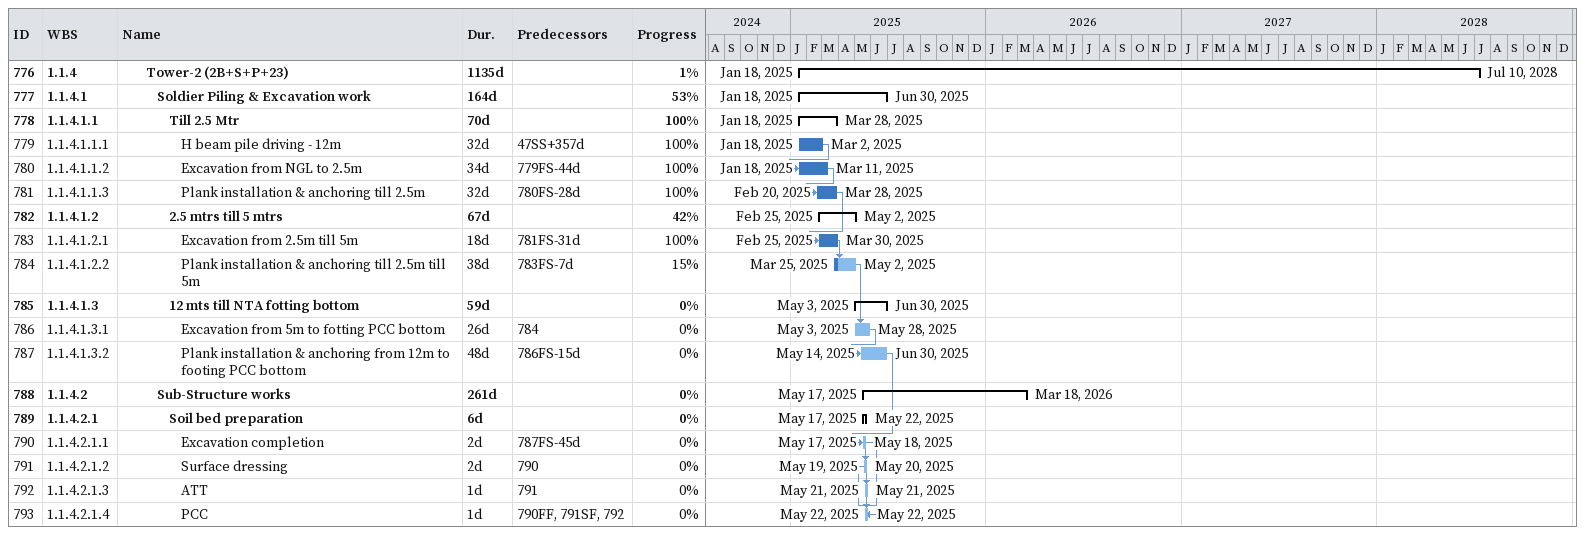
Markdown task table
| ID | WBS | Task | Duration | Start | Finish | Predecessors | % complete |
|---|---|---|---|---|---|---|---|
| 776 | 1.1.4 | **Tower-2 (2B+S+P+23)** | 1135d | 2025-01-18 | 2028-07-10 |  | 1 |
| 777 | 1.1.4.1 | **Soldier Piling & Excavation work** | 164d | 2025-01-18 | 2025-06-30 |  | 53 |
| 778 | 1.1.4.1.1 | **Till 2.5 Mtr** | 70d | 2025-01-18 | 2025-03-28 |  | 100 |
| 779 | 1.1.4.1.1.1 | H beam pile driving - 12m | 32d | 2025-01-18 | 2025-03-02 | 47SS+357d | 100 |
| 780 | 1.1.4.1.1.2 | Excavation from NGL to 2.5m | 34d | 2025-01-18 | 2025-03-11 | 779FS-44d | 100 |
| 781 | 1.1.4.1.1.3 | Plank installation & anchoring till 2.5m | 32d | 2025-02-20 | 2025-03-28 | 780FS-28d | 100 |
| 782 | 1.1.4.1.2 | **2.5 mtrs till 5 mtrs** | 67d | 2025-02-25 | 2025-05-02 |  | 42 |
| 783 | 1.1.4.1.2.1 | Excavation from 2.5m till 5m | 18d | 2025-02-25 | 2025-03-30 | 781FS-31d | 100 |
| 784 | 1.1.4.1.2.2 | Plank installation & anchoring till 2.5m till 5m | 38d | 2025-03-25 | 2025-05-02 | 783FS-7d | 15 |
| 785 | 1.1.4.1.3 | **12 mts till NTA fotting bottom** | 59d | 2025-05-03 | 2025-06-30 |  | 0 |
| 786 | 1.1.4.1.3.1 | Excavation from 5m to fotting PCC bottom | 26d | 2025-05-03 | 2025-05-28 | 784 | 0 |
| 787 | 1.1.4.1.3.2 | Plank installation & anchoring from 12m to footing PCC bottom | 48d | 2025-05-14 | 2025-06-30 | 786FS-15d | 0 |
| 788 | 1.1.4.2 | **Sub-Structure works** | 261d | 2025-05-17 | 2026-03-18 |  | 0 |
| 789 | 1.1.4.2.1 | **Soil bed preparation** | 6d | 2025-05-17 | 2025-05-22 |  | 0 |
| 790 | 1.1.4.2.1.1 | Excavation completion | 2d | 2025-05-17 | 2025-05-18 | 787FS-45d | 0 |
| 791 | 1.1.4.2.1.2 | Surface dressing | 2d | 2025-05-19 | 2025-05-20 | 790 | 0 |
| 792 | 1.1.4.2.1.3 | ATT | 1d | 2025-05-21 | 2025-05-21 | 791 | 0 |
| 793 | 1.1.4.2.1.4 | PCC | 1d | 2025-05-22 | 2025-05-22 | 790FF, 791SF, 792 | 0 |
